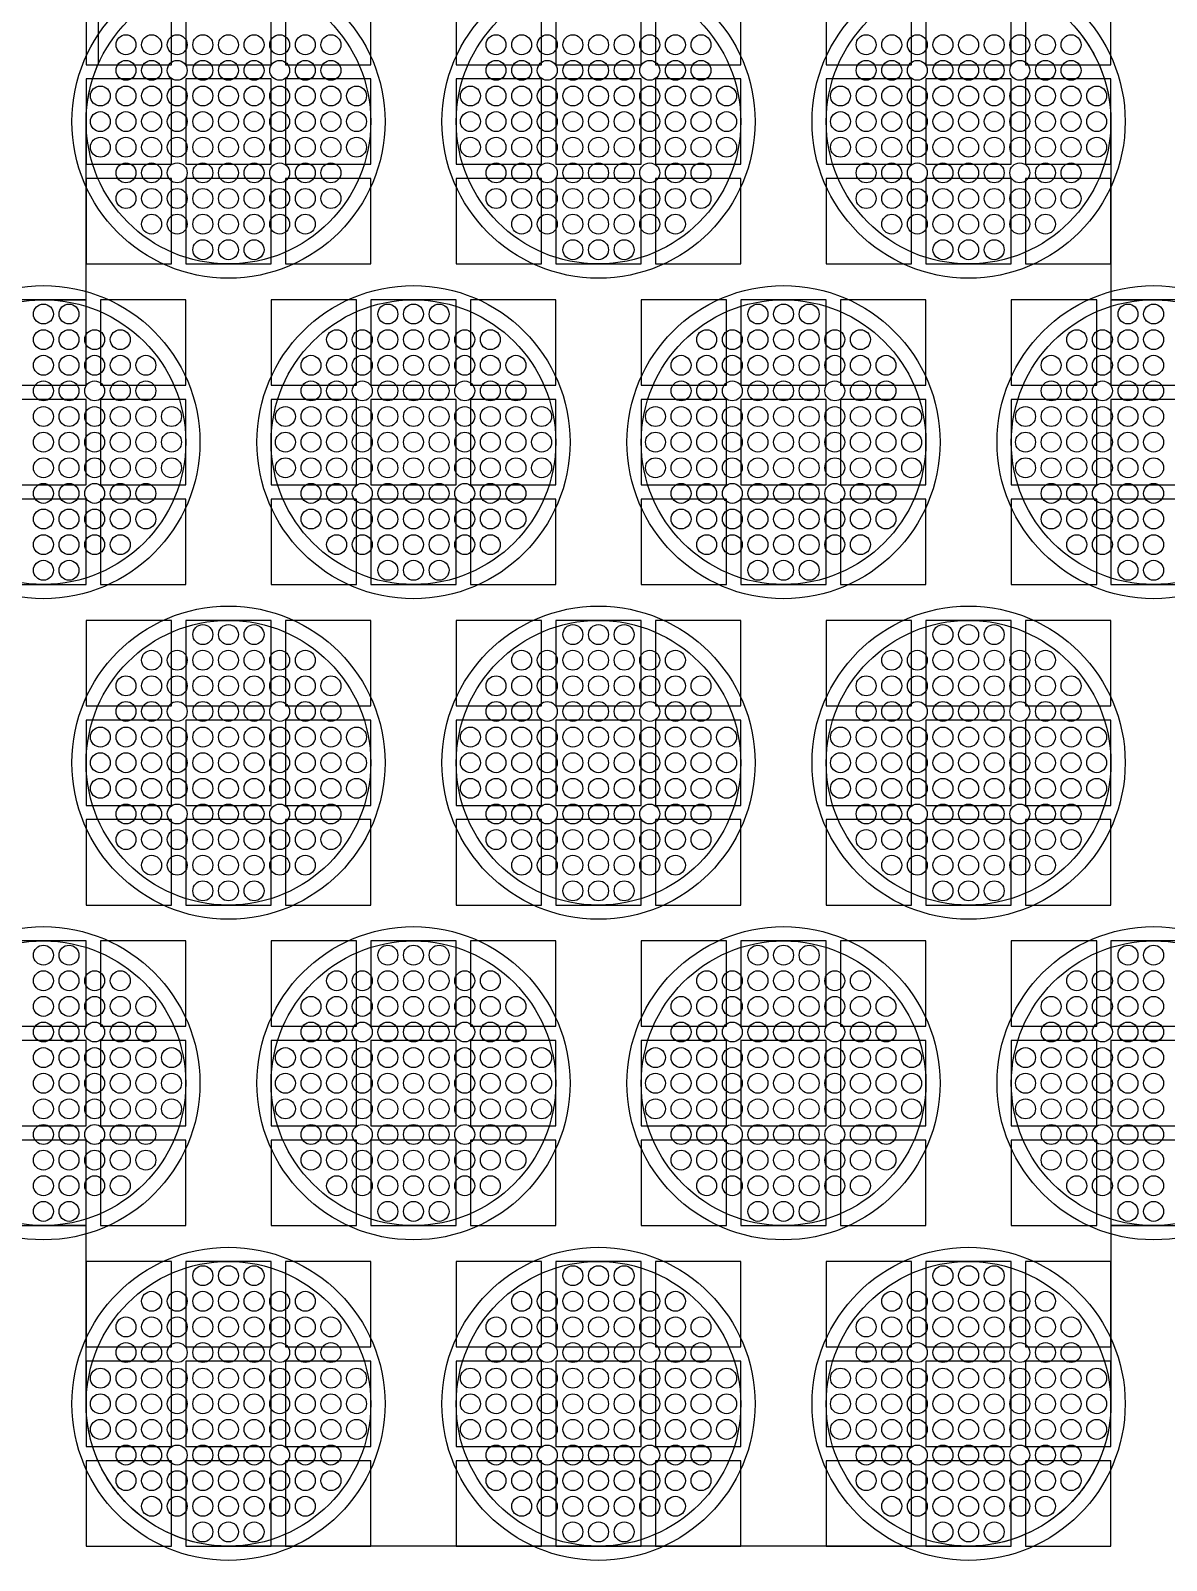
# Model space of a CAD drawing. Extents: x -49 to 54, y -38 to 38.
# Drawn here: x -15.6 to -11.61, y 14.48 to 19.85 of the extents above; entities that cross this region are included whole.
import ezdxf

# ---------------------------------------------------------------- set-up
doc = ezdxf.new("R2010")
doc.units = 0
for name, color, linetype in [('BACK_LAYER', 5, 'CONTINUOUS'), ('COND_LAYER_LOWER_ELECTRODE', 6, 'CONTINUOUS'), ('CONDUCTIVE_LAYER_BACK_LAYER', 2, 'CONTINUOUS'), ('EMITTER', 3, 'CONTINUOUS'), ('LOWER_ELECTRODE', 1, 'CONTINUOUS')]:
    doc.layers.add(name, color=color, linetype=linetype)

msp = doc.modelspace()

# ---------------------------------------------------------------- linework, layer by layer
at = {"layer": 'BACK_LAYER'}
for points in [[(-15.4046, 19.7319), (-15.1046, 19.7319), (-15.1046, 20.0319), (-15.4046, 20.0319)], [(-15.0546, 19.7319), (-14.7546, 19.7319), (-14.7546, 20.0319), (-15.0546, 20.0319)], [(-14.7046, 19.7319), (-14.4046, 19.7319), (-14.4046, 20.0319), (-14.7046, 20.0319)], [(-14.1046, 19.7319), (-13.8046, 19.7319), (-13.8046, 20.0319), (-14.1046, 20.0319)], [(-13.7546, 19.7319), (-13.4546, 19.7319), (-13.4546, 20.0319), (-13.7546, 20.0319)], [(-13.4046, 19.7319), (-13.1046, 19.7319), (-13.1046, 20.0319), (-13.4046, 20.0319)], [(-12.8046, 19.7319), (-12.5046, 19.7319), (-12.5046, 20.0319), (-12.8046, 20.0319)], [(-12.4546, 19.7319), (-12.1546, 19.7319), (-12.1546, 20.0319), (-12.4546, 20.0319)], [(-12.1046, 19.7319), (-11.8046, 19.7319), (-11.8046, 20.0319), (-12.1046, 20.0319)], [(-15.4046, 19.3819), (-15.1046, 19.3819), (-15.1046, 19.6819), (-15.4046, 19.6819)], [(-15.0546, 19.3819), (-14.7546, 19.3819), (-14.7546, 19.6819), (-15.0546, 19.6819)], [(-14.7046, 19.3819), (-14.4046, 19.3819), (-14.4046, 19.6819), (-14.7046, 19.6819)], [(-14.1046, 19.3819), (-13.8046, 19.3819), (-13.8046, 19.6819), (-14.1046, 19.6819)], [(-13.7546, 19.3819), (-13.4546, 19.3819), (-13.4546, 19.6819), (-13.7546, 19.6819)], [(-13.4046, 19.3819), (-13.1046, 19.3819), (-13.1046, 19.6819), (-13.4046, 19.6819)], [(-12.8046, 19.3819), (-12.5046, 19.3819), (-12.5046, 19.6819), (-12.8046, 19.6819)], [(-12.4546, 19.3819), (-12.1546, 19.3819), (-12.1546, 19.6819), (-12.4546, 19.6819)], [(-12.1046, 19.3819), (-11.8046, 19.3819), (-11.8046, 19.6819), (-12.1046, 19.6819)], [(-15.4046, 19.0319), (-15.1046, 19.0319), (-15.1046, 19.3319), (-15.4046, 19.3319)], [(-15.0546, 19.0319), (-14.7546, 19.0319), (-14.7546, 19.3319), (-15.0546, 19.3319)], [(-14.7046, 19.0319), (-14.4046, 19.0319), (-14.4046, 19.3319), (-14.7046, 19.3319)], [(-14.1046, 19.0319), (-13.8046, 19.0319), (-13.8046, 19.3319), (-14.1046, 19.3319)], [(-13.7546, 19.0319), (-13.4546, 19.0319), (-13.4546, 19.3319), (-13.7546, 19.3319)], [(-13.4046, 19.0319), (-13.1046, 19.0319), (-13.1046, 19.3319), (-13.4046, 19.3319)], [(-12.8046, 19.0319), (-12.5046, 19.0319), (-12.5046, 19.3319), (-12.8046, 19.3319)], [(-12.4546, 19.0319), (-12.1546, 19.0319), (-12.1546, 19.3319), (-12.4546, 19.3319)], [(-12.1046, 19.0319), (-11.8046, 19.0319), (-11.8046, 19.3319), (-12.1046, 19.3319)], [(-15.7046, 18.6061), (-15.4046, 18.6061), (-15.4046, 18.9061), (-15.7046, 18.9061)], [(-15.3546, 18.6061), (-15.0546, 18.6061), (-15.0546, 18.9061), (-15.3546, 18.9061)], [(-14.7546, 18.6061), (-14.4546, 18.6061), (-14.4546, 18.9061), (-14.7546, 18.9061)], [(-14.4046, 18.6061), (-14.1046, 18.6061), (-14.1046, 18.9061), (-14.4046, 18.9061)], [(-14.0546, 18.6061), (-13.7546, 18.6061), (-13.7546, 18.9061), (-14.0546, 18.9061)], [(-13.4546, 18.6061), (-13.1546, 18.6061), (-13.1546, 18.9061), (-13.4546, 18.9061)], [(-13.1046, 18.6061), (-12.8046, 18.6061), (-12.8046, 18.9061), (-13.1046, 18.9061)], [(-12.7546, 18.6061), (-12.4546, 18.6061), (-12.4546, 18.9061), (-12.7546, 18.9061)], [(-12.1546, 18.6061), (-11.8546, 18.6061), (-11.8546, 18.9061), (-12.1546, 18.9061)], [(-11.8046, 18.6061), (-11.5046, 18.6061), (-11.5046, 18.9061), (-11.8046, 18.9061)], [(-15.7046, 18.2561), (-15.4046, 18.2561), (-15.4046, 18.5561), (-15.7046, 18.5561)], [(-15.3546, 18.2561), (-15.0546, 18.2561), (-15.0546, 18.5561), (-15.3546, 18.5561)], [(-14.7546, 18.2561), (-14.4546, 18.2561), (-14.4546, 18.5561), (-14.7546, 18.5561)], [(-14.4046, 18.2561), (-14.1046, 18.2561), (-14.1046, 18.5561), (-14.4046, 18.5561)], [(-14.0546, 18.2561), (-13.7546, 18.2561), (-13.7546, 18.5561), (-14.0546, 18.5561)], [(-13.4546, 18.2561), (-13.1546, 18.2561), (-13.1546, 18.5561), (-13.4546, 18.5561)], [(-13.1046, 18.2561), (-12.8046, 18.2561), (-12.8046, 18.5561), (-13.1046, 18.5561)], [(-12.7546, 18.2561), (-12.4546, 18.2561), (-12.4546, 18.5561), (-12.7546, 18.5561)], [(-12.1546, 18.2561), (-11.8546, 18.2561), (-11.8546, 18.5561), (-12.1546, 18.5561)], [(-11.8046, 18.2561), (-11.5046, 18.2561), (-11.5046, 18.5561), (-11.8046, 18.5561)], [(-15.7046, 17.9061), (-15.4046, 17.9061), (-15.4046, 18.2061), (-15.7046, 18.2061)], [(-15.3546, 17.9061), (-15.0546, 17.9061), (-15.0546, 18.2061), (-15.3546, 18.2061)], [(-14.7546, 17.9061), (-14.4546, 17.9061), (-14.4546, 18.2061), (-14.7546, 18.2061)], [(-14.4046, 17.9061), (-14.1046, 17.9061), (-14.1046, 18.2061), (-14.4046, 18.2061)], [(-14.0546, 17.9061), (-13.7546, 17.9061), (-13.7546, 18.2061), (-14.0546, 18.2061)], [(-13.4546, 17.9061), (-13.1546, 17.9061), (-13.1546, 18.2061), (-13.4546, 18.2061)], [(-13.1046, 17.9061), (-12.8046, 17.9061), (-12.8046, 18.2061), (-13.1046, 18.2061)], [(-12.7546, 17.9061), (-12.4546, 17.9061), (-12.4546, 18.2061), (-12.7546, 18.2061)], [(-12.1546, 17.9061), (-11.8546, 17.9061), (-11.8546, 18.2061), (-12.1546, 18.2061)], [(-11.8046, 17.9061), (-11.5046, 17.9061), (-11.5046, 18.2061), (-11.8046, 18.2061)], [(-15.4046, 17.4802), (-15.1046, 17.4802), (-15.1046, 17.7802), (-15.4046, 17.7802)], [(-15.0546, 17.4802), (-14.7546, 17.4802), (-14.7546, 17.7802), (-15.0546, 17.7802)], [(-14.7046, 17.4802), (-14.4046, 17.4802), (-14.4046, 17.7802), (-14.7046, 17.7802)], [(-14.1046, 17.4802), (-13.8046, 17.4802), (-13.8046, 17.7802), (-14.1046, 17.7802)], [(-13.7546, 17.4802), (-13.4546, 17.4802), (-13.4546, 17.7802), (-13.7546, 17.7802)], [(-13.4046, 17.4802), (-13.1046, 17.4802), (-13.1046, 17.7802), (-13.4046, 17.7802)], [(-12.8046, 17.4802), (-12.5046, 17.4802), (-12.5046, 17.7802), (-12.8046, 17.7802)], [(-12.4546, 17.4802), (-12.1546, 17.4802), (-12.1546, 17.7802), (-12.4546, 17.7802)], [(-12.1046, 17.4802), (-11.8046, 17.4802), (-11.8046, 17.7802), (-12.1046, 17.7802)], [(-15.4046, 17.1302), (-15.1046, 17.1302), (-15.1046, 17.4302), (-15.4046, 17.4302)], [(-15.0546, 17.1302), (-14.7546, 17.1302), (-14.7546, 17.4302), (-15.0546, 17.4302)], [(-14.7046, 17.1302), (-14.4046, 17.1302), (-14.4046, 17.4302), (-14.7046, 17.4302)], [(-14.1046, 17.1302), (-13.8046, 17.1302), (-13.8046, 17.4302), (-14.1046, 17.4302)], [(-13.7546, 17.1302), (-13.4546, 17.1302), (-13.4546, 17.4302), (-13.7546, 17.4302)], [(-13.4046, 17.1302), (-13.1046, 17.1302), (-13.1046, 17.4302), (-13.4046, 17.4302)], [(-12.8046, 17.1302), (-12.5046, 17.1302), (-12.5046, 17.4302), (-12.8046, 17.4302)], [(-12.4546, 17.1302), (-12.1546, 17.1302), (-12.1546, 17.4302), (-12.4546, 17.4302)], [(-12.1046, 17.1302), (-11.8046, 17.1302), (-11.8046, 17.4302), (-12.1046, 17.4302)], [(-15.4046, 16.7802), (-15.1046, 16.7802), (-15.1046, 17.0802), (-15.4046, 17.0802)], [(-15.0546, 16.7802), (-14.7546, 16.7802), (-14.7546, 17.0802), (-15.0546, 17.0802)], [(-14.7046, 16.7802), (-14.4046, 16.7802), (-14.4046, 17.0802), (-14.7046, 17.0802)], [(-14.1046, 16.7802), (-13.8046, 16.7802), (-13.8046, 17.0802), (-14.1046, 17.0802)], [(-13.7546, 16.7802), (-13.4546, 16.7802), (-13.4546, 17.0802), (-13.7546, 17.0802)], [(-13.4046, 16.7802), (-13.1046, 16.7802), (-13.1046, 17.0802), (-13.4046, 17.0802)], [(-12.8046, 16.7802), (-12.5046, 16.7802), (-12.5046, 17.0802), (-12.8046, 17.0802)], [(-12.4546, 16.7802), (-12.1546, 16.7802), (-12.1546, 17.0802), (-12.4546, 17.0802)], [(-12.1046, 16.7802), (-11.8046, 16.7802), (-11.8046, 17.0802), (-12.1046, 17.0802)], [(-15.7046, 16.3544), (-15.4046, 16.3544), (-15.4046, 16.6544), (-15.7046, 16.6544)], [(-15.3546, 16.3544), (-15.0546, 16.3544), (-15.0546, 16.6544), (-15.3546, 16.6544)], [(-14.7546, 16.3544), (-14.4546, 16.3544), (-14.4546, 16.6544), (-14.7546, 16.6544)], [(-14.4046, 16.3544), (-14.1046, 16.3544), (-14.1046, 16.6544), (-14.4046, 16.6544)], [(-14.0546, 16.3544), (-13.7546, 16.3544), (-13.7546, 16.6544), (-14.0546, 16.6544)], [(-13.4546, 16.3544), (-13.1546, 16.3544), (-13.1546, 16.6544), (-13.4546, 16.6544)], [(-13.1046, 16.3544), (-12.8046, 16.3544), (-12.8046, 16.6544), (-13.1046, 16.6544)], [(-12.7546, 16.3544), (-12.4546, 16.3544), (-12.4546, 16.6544), (-12.7546, 16.6544)], [(-12.1546, 16.3544), (-11.8546, 16.3544), (-11.8546, 16.6544), (-12.1546, 16.6544)], [(-11.8046, 16.3544), (-11.5046, 16.3544), (-11.5046, 16.6544), (-11.8046, 16.6544)], [(-15.7046, 16.0044), (-15.4046, 16.0044), (-15.4046, 16.3044), (-15.7046, 16.3044)], [(-15.3546, 16.0044), (-15.0546, 16.0044), (-15.0546, 16.3044), (-15.3546, 16.3044)], [(-14.7546, 16.0044), (-14.4546, 16.0044), (-14.4546, 16.3044), (-14.7546, 16.3044)], [(-14.4046, 16.0044), (-14.1046, 16.0044), (-14.1046, 16.3044), (-14.4046, 16.3044)], [(-14.0546, 16.0044), (-13.7546, 16.0044), (-13.7546, 16.3044), (-14.0546, 16.3044)], [(-13.4546, 16.0044), (-13.1546, 16.0044), (-13.1546, 16.3044), (-13.4546, 16.3044)], [(-13.1046, 16.0044), (-12.8046, 16.0044), (-12.8046, 16.3044), (-13.1046, 16.3044)], [(-12.7546, 16.0044), (-12.4546, 16.0044), (-12.4546, 16.3044), (-12.7546, 16.3044)], [(-12.1546, 16.0044), (-11.8546, 16.0044), (-11.8546, 16.3044), (-12.1546, 16.3044)], [(-11.8046, 16.0044), (-11.5046, 16.0044), (-11.5046, 16.3044), (-11.8046, 16.3044)], [(-15.7046, 15.6544), (-15.4046, 15.6544), (-15.4046, 15.9544), (-15.7046, 15.9544)], [(-15.3546, 15.6544), (-15.0546, 15.6544), (-15.0546, 15.9544), (-15.3546, 15.9544)], [(-14.7546, 15.6544), (-14.4546, 15.6544), (-14.4546, 15.9544), (-14.7546, 15.9544)], [(-14.4046, 15.6544), (-14.1046, 15.6544), (-14.1046, 15.9544), (-14.4046, 15.9544)], [(-14.0546, 15.6544), (-13.7546, 15.6544), (-13.7546, 15.9544), (-14.0546, 15.9544)], [(-13.4546, 15.6544), (-13.1546, 15.6544), (-13.1546, 15.9544), (-13.4546, 15.9544)], [(-13.1046, 15.6544), (-12.8046, 15.6544), (-12.8046, 15.9544), (-13.1046, 15.9544)], [(-12.7546, 15.6544), (-12.4546, 15.6544), (-12.4546, 15.9544), (-12.7546, 15.9544)], [(-12.1546, 15.6544), (-11.8546, 15.6544), (-11.8546, 15.9544), (-12.1546, 15.9544)], [(-11.8046, 15.6544), (-11.5046, 15.6544), (-11.5046, 15.9544), (-11.8046, 15.9544)], [(-15.4046, 15.2286), (-15.1046, 15.2286), (-15.1046, 15.5286), (-15.4046, 15.5286)], [(-15.0546, 15.2286), (-14.7546, 15.2286), (-14.7546, 15.5286), (-15.0546, 15.5286)], [(-14.7046, 15.2286), (-14.4046, 15.2286), (-14.4046, 15.5286), (-14.7046, 15.5286)], [(-14.1046, 15.2286), (-13.8046, 15.2286), (-13.8046, 15.5286), (-14.1046, 15.5286)], [(-13.7546, 15.2286), (-13.4546, 15.2286), (-13.4546, 15.5286), (-13.7546, 15.5286)], [(-13.4046, 15.2286), (-13.1046, 15.2286), (-13.1046, 15.5286), (-13.4046, 15.5286)], [(-12.8046, 15.2286), (-12.5046, 15.2286), (-12.5046, 15.5286), (-12.8046, 15.5286)], [(-12.4546, 15.2286), (-12.1546, 15.2286), (-12.1546, 15.5286), (-12.4546, 15.5286)], [(-12.1046, 15.2286), (-11.8046, 15.2286), (-11.8046, 15.5286), (-12.1046, 15.5286)], [(-15.4046, 14.8786), (-15.1046, 14.8786), (-15.1046, 15.1786), (-15.4046, 15.1786)], [(-15.0546, 14.8786), (-14.7546, 14.8786), (-14.7546, 15.1786), (-15.0546, 15.1786)], [(-14.7046, 14.8786), (-14.4046, 14.8786), (-14.4046, 15.1786), (-14.7046, 15.1786)], [(-14.1046, 14.8786), (-13.8046, 14.8786), (-13.8046, 15.1786), (-14.1046, 15.1786)], [(-13.7546, 14.8786), (-13.4546, 14.8786), (-13.4546, 15.1786), (-13.7546, 15.1786)], [(-13.4046, 14.8786), (-13.1046, 14.8786), (-13.1046, 15.1786), (-13.4046, 15.1786)], [(-12.8046, 14.8786), (-12.5046, 14.8786), (-12.5046, 15.1786), (-12.8046, 15.1786)], [(-12.4546, 14.8786), (-12.1546, 14.8786), (-12.1546, 15.1786), (-12.4546, 15.1786)], [(-12.1046, 14.8786), (-11.8046, 14.8786), (-11.8046, 15.1786), (-12.1046, 15.1786)], [(-15.4046, 14.5286), (-15.1046, 14.5286), (-15.1046, 14.8286), (-15.4046, 14.8286)], [(-15.0546, 14.5286), (-14.7546, 14.5286), (-14.7546, 14.8286), (-15.0546, 14.8286)], [(-14.7046, 14.5286), (-14.4046, 14.5286), (-14.4046, 14.8286), (-14.7046, 14.8286)], [(-14.1046, 14.5286), (-13.8046, 14.5286), (-13.8046, 14.8286), (-14.1046, 14.8286)], [(-13.7546, 14.5286), (-13.4546, 14.5286), (-13.4546, 14.8286), (-13.7546, 14.8286)], [(-13.4046, 14.5286), (-13.1046, 14.5286), (-13.1046, 14.8286), (-13.4046, 14.8286)], [(-12.8046, 14.5286), (-12.5046, 14.5286), (-12.5046, 14.8286), (-12.8046, 14.8286)], [(-12.4546, 14.5286), (-12.1546, 14.5286), (-12.1546, 14.8286), (-12.4546, 14.8286)], [(-12.1046, 14.5286), (-11.8046, 14.5286), (-11.8046, 14.8286), (-12.1046, 14.8286)]]:
    msp.add_lwpolyline(points, close=True, dxfattribs=at)
at = {"layer": 'COND_LAYER_LOWER_ELECTRODE'}
for centre in [(-14.9046, 19.5319), (-13.6046, 19.5319), (-12.3046, 19.5319), (-15.5546, 18.4061), (-14.2546, 18.4061), (-12.9546, 18.4061), (-11.6546, 18.4061), (-14.9046, 17.2802), (-13.6046, 17.2802), (-12.3046, 17.2802), (-15.5546, 16.1544), (-14.2546, 16.1544), (-12.9546, 16.1544), (-11.6546, 16.1544), (-14.9046, 15.0286), (-13.6046, 15.0286), (-12.3046, 15.0286)]:
    msp.add_circle(centre, 0.55, dxfattribs=at)
at = {"layer": 'CONDUCTIVE_LAYER_BACK_LAYER'}
for points in [[(-15.6043, 18.9036), (-15.5845, 18.9052), (-15.5646, 18.906), (-15.4046, 18.906), (-15.4046, 19.5319), (-15.4043, 19.5518), (-15.4031, 19.5716), (-15.4011, 19.5914), (-15.3983, 19.6111), (-15.3948, 19.6307), (-15.3905, 19.6501), (-15.3854, 19.6693), (-15.3796, 19.6883), (-15.373, 19.707), (-15.3656, 19.7255), (-15.3616, 19.7347), (-15.3616, 20.5122)], [(-11.9274, 19.86), (-11.9146, 19.8447), (-11.9025, 19.829), (-11.891, 19.8128), (-11.8802, 19.7961), (-11.87, 19.779), (-11.8605, 19.7615), (-11.8517, 19.7437), (-11.8437, 19.7255), (-11.8363, 19.707), (-11.8297, 19.6883), (-11.8239, 19.6693), (-11.8188, 19.6501), (-11.8145, 19.6307), (-11.811, 19.6111), (-11.8082, 19.5914), (-11.8062, 19.5716), (-11.805, 19.5518), (-11.8046, 19.5319), (-11.8046, 18.906), (-11.6447, 18.906), (-11.6248, 18.9052), (-11.605, 18.9036)], [(-11.605, 15.6569), (-11.6248, 15.6553), (-11.6447, 15.6545), (-11.8046, 15.6545), (-11.8046, 15.0286), (-11.805, 15.0087), (-11.8062, 14.9888), (-11.8082, 14.969), (-11.811, 14.9494), (-11.8145, 14.9298), (-11.8188, 14.9104), (-11.8239, 14.8912), (-11.8297, 14.8722), (-11.8363, 14.8534), (-11.8437, 14.8349), (-11.8517, 14.8167), (-11.8605, 14.7989), (-11.87, 14.7814), (-11.8802, 14.7643), (-11.891, 14.7477), (-11.9025, 14.7315), (-11.9146, 14.7157), (-11.9274, 14.7004), (-11.9407, 14.6857), (-11.9546, 14.6715), (-11.9691, 14.6579), (-11.9841, 14.6448), (-11.9996, 14.6324), (-12.0156, 14.6206), (-12.032, 14.6094), (-12.0489, 14.5989), (-12.0662, 14.5891), (-12.0839, 14.5799), (-12.1019, 14.5715), (-12.1202, 14.5638), (-12.1388, 14.5568), (-12.1577, 14.5506), (-12.1768, 14.5452), (-12.1962, 14.5405), (-12.2156, 14.5365), (-12.2353, 14.5334), (-12.255, 14.531), (-12.2748, 14.5294), (-12.2947, 14.5287), (-14.9146, 14.5287), (-14.9345, 14.5294), (-14.9543, 14.531), (-14.974, 14.5334), (-14.9936, 14.5365), (-15.0131, 14.5405), (-15.0325, 14.5452), (-15.0516, 14.5506), (-15.0705, 14.5568), (-15.0891, 14.5638), (-15.1074, 14.5715), (-15.1254, 14.5799), (-15.1431, 14.5891), (-15.1604, 14.5989), (-15.1772, 14.6094), (-15.1937, 14.6206), (-15.2097, 14.6324), (-15.2252, 14.6448), (-15.2402, 14.6579), (-15.2547, 14.6715), (-15.2686, 14.6857), (-15.2819, 14.7004), (-15.2947, 14.7157), (-15.3068, 14.7315), (-15.3183, 14.7477), (-15.3291, 14.7643), (-15.3393, 14.7814), (-15.3488, 14.7989), (-15.3576, 14.8167), (-15.3656, 14.8349), (-15.373, 14.8534), (-15.3796, 14.8722), (-15.3854, 14.8912), (-15.3905, 14.9104), (-15.3948, 14.9298), (-15.3983, 14.9494), (-15.4011, 14.969), (-15.4031, 14.9888), (-15.4043, 15.0087), (-15.4046, 15.0286), (-15.4046, 15.6545), (-15.5646, 15.6545), (-15.5845, 15.6553), (-15.6043, 15.6569)]]:
    msp.add_lwpolyline(points, dxfattribs=at)
at = {"layer": 'EMITTER'}
for centre in [(-14.9046, 19.5319), (-13.6046, 19.5319), (-12.3046, 19.5319), (-15.5546, 18.4061), (-14.2546, 18.4061), (-12.9546, 18.4061), (-11.6546, 18.4061), (-14.9046, 17.2802), (-13.6046, 17.2802), (-12.3046, 17.2802), (-15.5546, 16.1544), (-14.2546, 16.1544), (-12.9546, 16.1544), (-11.6546, 16.1544), (-14.9046, 15.0286), (-13.6046, 15.0286), (-12.3046, 15.0286)]:
    msp.add_circle(centre, 0.5, dxfattribs=at)
at = {"layer": 'LOWER_ELECTRODE'}
for centre in [(-15.2646, 19.8019), (-15.1746, 19.8019), (-15.0846, 19.8019), (-14.9946, 19.8019), (-14.9046, 19.8019), (-14.8146, 19.8019), (-14.7246, 19.8019), (-14.6346, 19.8019), (-14.5446, 19.8019), (-13.9646, 19.8019), (-13.8746, 19.8019), (-13.7846, 19.8019), (-13.6946, 19.8019), (-13.6046, 19.8019), (-13.5146, 19.8019), (-13.4246, 19.8019), (-13.3346, 19.8019), (-13.2446, 19.8019), (-12.6646, 19.8019), (-12.5746, 19.8019), (-12.4846, 19.8019), (-12.3946, 19.8019), (-12.3046, 19.8019), (-12.2146, 19.8019), (-12.1246, 19.8019), (-12.0346, 19.8019), (-11.9446, 19.8019), (-15.2646, 19.7119), (-15.1746, 19.7119), (-15.0846, 19.7119), (-14.9946, 19.7119), (-14.9046, 19.7119), (-14.8146, 19.7119), (-14.7246, 19.7119), (-14.6346, 19.7119), (-14.5446, 19.7119), (-13.9646, 19.7119), (-13.8746, 19.7119), (-13.7846, 19.7119), (-13.6946, 19.7119), (-13.6046, 19.7119), (-13.5146, 19.7119), (-13.4246, 19.7119), (-13.3346, 19.7119), (-13.2446, 19.7119), (-12.6646, 19.7119), (-12.5746, 19.7119), (-12.4846, 19.7119), (-12.3946, 19.7119), (-12.3046, 19.7119), (-12.2146, 19.7119), (-12.1246, 19.7119), (-12.0346, 19.7119), (-11.9446, 19.7119), (-15.3546, 19.6219), (-15.2646, 19.6219), (-15.1746, 19.6219), (-15.0846, 19.6219), (-14.9946, 19.6219), (-14.9046, 19.6219), (-14.8146, 19.6219), (-14.7246, 19.6219), (-14.6346, 19.6219), (-14.5446, 19.6219), (-14.4546, 19.6219), (-14.0546, 19.6219), (-13.9646, 19.6219), (-13.8746, 19.6219), (-13.7846, 19.6219), (-13.6946, 19.6219), (-13.6046, 19.6219), (-13.5146, 19.6219), (-13.4246, 19.6219), (-13.3346, 19.6219), (-13.2446, 19.6219), (-13.1546, 19.6219), (-12.7546, 19.6219), (-12.6646, 19.6219), (-12.5746, 19.6219), (-12.4846, 19.6219), (-12.3946, 19.6219), (-12.3046, 19.6219), (-12.2146, 19.6219), (-12.1246, 19.6219), (-12.0346, 19.6219), (-11.9446, 19.6219), (-11.8546, 19.6219), (-15.3546, 19.5319), (-15.2646, 19.5319), (-15.1746, 19.5319), (-15.0846, 19.5319), (-14.9946, 19.5319), (-14.9046, 19.5319), (-14.8146, 19.5319), (-14.7246, 19.5319), (-14.6346, 19.5319), (-14.5446, 19.5319), (-14.4546, 19.5319), (-14.0546, 19.5319), (-13.9646, 19.5319), (-13.8746, 19.5319), (-13.7846, 19.5319), (-13.6946, 19.5319), (-13.6046, 19.5319), (-13.5146, 19.5319), (-13.4246, 19.5319), (-13.3346, 19.5319), (-13.2446, 19.5319), (-13.1546, 19.5319), (-12.7546, 19.5319), (-12.6646, 19.5319), (-12.5746, 19.5319), (-12.4846, 19.5319), (-12.3946, 19.5319), (-12.3046, 19.5319), (-12.2146, 19.5319), (-12.1246, 19.5319), (-12.0346, 19.5319), (-11.9446, 19.5319), (-11.8546, 19.5319), (-15.3546, 19.4419), (-15.2646, 19.4419), (-15.1746, 19.4419), (-15.0846, 19.4419), (-14.9946, 19.4419), (-14.9046, 19.4419), (-14.8146, 19.4419), (-14.7246, 19.4419), (-14.6346, 19.4419), (-14.5446, 19.4419), (-14.4546, 19.4419), (-14.0546, 19.4419), (-13.9646, 19.4419), (-13.8746, 19.4419), (-13.7846, 19.4419), (-13.6946, 19.4419), (-13.6046, 19.4419), (-13.5146, 19.4419), (-13.4246, 19.4419), (-13.3346, 19.4419), (-13.2446, 19.4419), (-13.1546, 19.4419), (-12.7546, 19.4419), (-12.6646, 19.4419), (-12.5746, 19.4419), (-12.4846, 19.4419), (-12.3946, 19.4419), (-12.3046, 19.4419), (-12.2146, 19.4419), (-12.1246, 19.4419), (-12.0346, 19.4419), (-11.9446, 19.4419), (-11.8546, 19.4419), (-15.2646, 19.3519), (-15.1746, 19.3519), (-15.0846, 19.3519), (-14.9946, 19.3519), (-14.9046, 19.3519), (-14.8146, 19.3519), (-14.7246, 19.3519), (-14.6346, 19.3519), (-14.5446, 19.3519), (-13.9646, 19.3519), (-13.8746, 19.3519), (-13.7846, 19.3519), (-13.6946, 19.3519), (-13.6046, 19.3519), (-13.5146, 19.3519), (-13.4246, 19.3519), (-13.3346, 19.3519), (-13.2446, 19.3519), (-12.6646, 19.3519), (-12.5746, 19.3519), (-12.4846, 19.3519), (-12.3946, 19.3519), (-12.3046, 19.3519), (-12.2146, 19.3519), (-12.1246, 19.3519), (-12.0346, 19.3519), (-11.9446, 19.3519), (-15.2646, 19.2619), (-15.1746, 19.2619), (-15.0846, 19.2619), (-14.9946, 19.2619), (-14.9046, 19.2619), (-14.8146, 19.2619), (-14.7246, 19.2619), (-14.6346, 19.2619), (-14.5446, 19.2619), (-13.9646, 19.2619), (-13.8746, 19.2619), (-13.7846, 19.2619), (-13.6946, 19.2619), (-13.6046, 19.2619), (-13.5146, 19.2619), (-13.4246, 19.2619), (-13.3346, 19.2619), (-13.2446, 19.2619), (-12.6646, 19.2619), (-12.5746, 19.2619), (-12.4846, 19.2619), (-12.3946, 19.2619), (-12.3046, 19.2619), (-12.2146, 19.2619), (-12.1246, 19.2619), (-12.0346, 19.2619), (-11.9446, 19.2619), (-15.1746, 19.1719), (-15.0846, 19.1719), (-14.9946, 19.1719), (-14.9046, 19.1719), (-14.8146, 19.1719), (-14.7246, 19.1719), (-14.6346, 19.1719), (-13.8746, 19.1719), (-13.7846, 19.1719), (-13.6946, 19.1719), (-13.6046, 19.1719), (-13.5146, 19.1719), (-13.4246, 19.1719), (-13.3346, 19.1719), (-12.5746, 19.1719), (-12.4846, 19.1719), (-12.3946, 19.1719), (-12.3046, 19.1719), (-12.2146, 19.1719), (-12.1246, 19.1719), (-12.0346, 19.1719), (-14.9946, 19.0819), (-14.9046, 19.0819), (-14.8146, 19.0819), (-13.6946, 19.0819), (-13.6046, 19.0819), (-13.5146, 19.0819), (-12.3946, 19.0819), (-12.3046, 19.0819), (-12.2146, 19.0819), (-15.5546, 18.8561), (-15.4646, 18.8561), (-14.3446, 18.8561), (-14.2546, 18.8561), (-14.1646, 18.8561), (-13.0446, 18.8561), (-12.9546, 18.8561), (-12.8646, 18.8561), (-11.7446, 18.8561), (-11.6546, 18.8561), (-15.5546, 18.7661), (-15.4646, 18.7661), (-15.3746, 18.7661), (-15.2846, 18.7661), (-14.5246, 18.7661), (-14.4346, 18.7661), (-14.3446, 18.7661), (-14.2546, 18.7661), (-14.1646, 18.7661), (-14.0746, 18.7661), (-13.9846, 18.7661), (-13.2246, 18.7661), (-13.1346, 18.7661), (-13.0446, 18.7661), (-12.9546, 18.7661), (-12.8646, 18.7661), (-12.7746, 18.7661), (-12.6846, 18.7661), (-11.9246, 18.7661), (-11.8346, 18.7661), (-11.7446, 18.7661), (-11.6546, 18.7661), (-15.5546, 18.6761), (-15.4646, 18.6761), (-15.3746, 18.6761), (-15.2846, 18.6761), (-15.1946, 18.6761), (-14.6146, 18.6761), (-14.5246, 18.6761), (-14.4346, 18.6761), (-14.3446, 18.6761), (-14.2546, 18.6761), (-14.1646, 18.6761), (-14.0746, 18.6761), (-13.9846, 18.6761), (-13.8946, 18.6761), (-13.3146, 18.6761), (-13.2246, 18.6761), (-13.1346, 18.6761), (-13.0446, 18.6761), (-12.9546, 18.6761), (-12.8646, 18.6761), (-12.7746, 18.6761), (-12.6846, 18.6761), (-12.5946, 18.6761), (-12.0146, 18.6761), (-11.9246, 18.6761), (-11.8346, 18.6761), (-11.7446, 18.6761), (-11.6546, 18.6761), (-15.5546, 18.5861), (-15.4646, 18.5861), (-15.3746, 18.5861), (-15.2846, 18.5861), (-15.1946, 18.5861), (-14.6146, 18.5861), (-14.5246, 18.5861), (-14.4346, 18.5861), (-14.3446, 18.5861), (-14.2546, 18.5861), (-14.1646, 18.5861), (-14.0746, 18.5861), (-13.9846, 18.5861), (-13.8946, 18.5861), (-13.3146, 18.5861), (-13.2246, 18.5861), (-13.1346, 18.5861), (-13.0446, 18.5861), (-12.9546, 18.5861), (-12.8646, 18.5861), (-12.7746, 18.5861), (-12.6846, 18.5861), (-12.5946, 18.5861), (-12.0146, 18.5861), (-11.9246, 18.5861), (-11.8346, 18.5861), (-11.7446, 18.5861), (-11.6546, 18.5861), (-15.5546, 18.4961), (-15.4646, 18.4961), (-15.3746, 18.4961), (-15.2846, 18.4961), (-15.1946, 18.4961), (-15.1046, 18.4961), (-14.7046, 18.4961), (-14.6146, 18.4961), (-14.5246, 18.4961), (-14.4346, 18.4961), (-14.3446, 18.4961), (-14.2546, 18.4961), (-14.1646, 18.4961), (-14.0746, 18.4961), (-13.9846, 18.4961), (-13.8946, 18.4961), (-13.8046, 18.4961), (-13.4046, 18.4961), (-13.3146, 18.4961), (-13.2246, 18.4961), (-13.1346, 18.4961), (-13.0446, 18.4961), (-12.9546, 18.4961), (-12.8646, 18.4961), (-12.7746, 18.4961), (-12.6846, 18.4961), (-12.5946, 18.4961), (-12.5046, 18.4961), (-12.1046, 18.4961), (-12.0146, 18.4961), (-11.9246, 18.4961), (-11.8346, 18.4961), (-11.7446, 18.4961), (-11.6546, 18.4961), (-15.5546, 18.4061), (-15.4646, 18.4061), (-15.3746, 18.4061), (-15.2846, 18.4061), (-15.1946, 18.4061), (-15.1046, 18.4061), (-14.7046, 18.4061), (-14.6146, 18.4061), (-14.5246, 18.4061), (-14.4346, 18.4061), (-14.3446, 18.4061), (-14.2546, 18.4061), (-14.1646, 18.4061), (-14.0746, 18.4061), (-13.9846, 18.4061), (-13.8946, 18.4061), (-13.8046, 18.4061), (-13.4046, 18.4061), (-13.3146, 18.4061), (-13.2246, 18.4061), (-13.1346, 18.4061), (-13.0446, 18.4061), (-12.9546, 18.4061), (-12.8646, 18.4061), (-12.7746, 18.4061), (-12.6846, 18.4061), (-12.5946, 18.4061), (-12.5046, 18.4061), (-12.1046, 18.4061), (-12.0146, 18.4061), (-11.9246, 18.4061), (-11.8346, 18.4061), (-11.7446, 18.4061), (-11.6546, 18.4061), (-15.5546, 18.3161), (-15.4646, 18.3161), (-15.3746, 18.3161), (-15.2846, 18.3161), (-15.1946, 18.3161), (-15.1046, 18.3161), (-14.7046, 18.3161), (-14.6146, 18.3161), (-14.5246, 18.3161), (-14.4346, 18.3161), (-14.3446, 18.3161), (-14.2546, 18.3161), (-14.1646, 18.3161), (-14.0746, 18.3161), (-13.9846, 18.3161), (-13.8946, 18.3161), (-13.8046, 18.3161), (-13.4046, 18.3161), (-13.3146, 18.3161), (-13.2246, 18.3161), (-13.1346, 18.3161), (-13.0446, 18.3161), (-12.9546, 18.3161), (-12.8646, 18.3161), (-12.7746, 18.3161), (-12.6846, 18.3161), (-12.5946, 18.3161), (-12.5046, 18.3161), (-12.1046, 18.3161), (-12.0146, 18.3161), (-11.9246, 18.3161), (-11.8346, 18.3161), (-11.7446, 18.3161), (-11.6546, 18.3161), (-15.5546, 18.2261), (-15.4646, 18.2261), (-15.3746, 18.2261), (-15.2846, 18.2261), (-15.1946, 18.2261), (-14.6146, 18.2261), (-14.5246, 18.2261), (-14.4346, 18.2261), (-14.3446, 18.2261), (-14.2546, 18.2261), (-14.1646, 18.2261), (-14.0746, 18.2261), (-13.9846, 18.2261), (-13.8946, 18.2261), (-13.3146, 18.2261), (-13.2246, 18.2261), (-13.1346, 18.2261), (-13.0446, 18.2261), (-12.9546, 18.2261), (-12.8646, 18.2261), (-12.7746, 18.2261), (-12.6846, 18.2261), (-12.5946, 18.2261), (-12.0146, 18.2261), (-11.9246, 18.2261), (-11.8346, 18.2261), (-11.7446, 18.2261), (-11.6546, 18.2261), (-15.5546, 18.1361), (-15.4646, 18.1361), (-15.3746, 18.1361), (-15.2846, 18.1361), (-15.1946, 18.1361), (-14.6146, 18.1361), (-14.5246, 18.1361), (-14.4346, 18.1361), (-14.3446, 18.1361), (-14.2546, 18.1361), (-14.1646, 18.1361), (-14.0746, 18.1361), (-13.9846, 18.1361), (-13.8946, 18.1361), (-13.3146, 18.1361), (-13.2246, 18.1361), (-13.1346, 18.1361), (-13.0446, 18.1361), (-12.9546, 18.1361), (-12.8646, 18.1361), (-12.7746, 18.1361), (-12.6846, 18.1361), (-12.5946, 18.1361), (-12.0146, 18.1361), (-11.9246, 18.1361), (-11.8346, 18.1361), (-11.7446, 18.1361), (-11.6546, 18.1361), (-15.5546, 18.0461), (-15.4646, 18.0461), (-15.3746, 18.0461), (-15.2846, 18.0461), (-14.5246, 18.0461), (-14.4346, 18.0461), (-14.3446, 18.0461), (-14.2546, 18.0461), (-14.1646, 18.0461), (-14.0746, 18.0461), (-13.9846, 18.0461), (-13.2246, 18.0461), (-13.1346, 18.0461), (-13.0446, 18.0461), (-12.9546, 18.0461), (-12.8646, 18.0461), (-12.7746, 18.0461), (-12.6846, 18.0461), (-11.9246, 18.0461), (-11.8346, 18.0461), (-11.7446, 18.0461), (-11.6546, 18.0461), (-15.5546, 17.9561), (-15.4646, 17.9561), (-14.3446, 17.9561), (-14.2546, 17.9561), (-14.1646, 17.9561), (-13.0446, 17.9561), (-12.9546, 17.9561), (-12.8646, 17.9561), (-11.7446, 17.9561), (-11.6546, 17.9561), (-14.9946, 17.7302), (-14.9046, 17.7302), (-14.8146, 17.7302), (-13.6946, 17.7302), (-13.6046, 17.7302), (-13.5146, 17.7302), (-12.3946, 17.7302), (-12.3046, 17.7302), (-12.2146, 17.7302), (-15.1746, 17.6402), (-15.0846, 17.6402), (-14.9946, 17.6402), (-14.9046, 17.6402), (-14.8146, 17.6402), (-14.7246, 17.6402), (-14.6346, 17.6402), (-13.8746, 17.6402), (-13.7846, 17.6402), (-13.6946, 17.6402), (-13.6046, 17.6402), (-13.5146, 17.6402), (-13.4246, 17.6402), (-13.3346, 17.6402), (-12.5746, 17.6402), (-12.4846, 17.6402), (-12.3946, 17.6402), (-12.3046, 17.6402), (-12.2146, 17.6402), (-12.1246, 17.6402), (-12.0346, 17.6402), (-15.2646, 17.5502), (-15.1746, 17.5502), (-15.0846, 17.5502), (-14.9946, 17.5502), (-14.9046, 17.5502), (-14.8146, 17.5502), (-14.7246, 17.5502), (-14.6346, 17.5502), (-14.5446, 17.5502), (-13.9646, 17.5502), (-13.8746, 17.5502), (-13.7846, 17.5502), (-13.6946, 17.5502), (-13.6046, 17.5502), (-13.5146, 17.5502), (-13.4246, 17.5502), (-13.3346, 17.5502), (-13.2446, 17.5502), (-12.6646, 17.5502), (-12.5746, 17.5502), (-12.4846, 17.5502), (-12.3946, 17.5502), (-12.3046, 17.5502), (-12.2146, 17.5502), (-12.1246, 17.5502), (-12.0346, 17.5502), (-11.9446, 17.5502), (-15.2646, 17.4602), (-15.1746, 17.4602), (-15.0846, 17.4602), (-14.9946, 17.4602), (-14.9046, 17.4602), (-14.8146, 17.4602), (-14.7246, 17.4602), (-14.6346, 17.4602), (-14.5446, 17.4602), (-13.9646, 17.4602), (-13.8746, 17.4602), (-13.7846, 17.4602), (-13.6946, 17.4602), (-13.6046, 17.4602), (-13.5146, 17.4602), (-13.4246, 17.4602), (-13.3346, 17.4602), (-13.2446, 17.4602), (-12.6646, 17.4602), (-12.5746, 17.4602), (-12.4846, 17.4602), (-12.3946, 17.4602), (-12.3046, 17.4602), (-12.2146, 17.4602), (-12.1246, 17.4602), (-12.0346, 17.4602), (-11.9446, 17.4602), (-15.3546, 17.3702), (-15.2646, 17.3702), (-15.1746, 17.3702), (-15.0846, 17.3702), (-14.9946, 17.3702), (-14.9046, 17.3702), (-14.8146, 17.3702), (-14.7246, 17.3702), (-14.6346, 17.3702), (-14.5446, 17.3702), (-14.4546, 17.3702), (-14.0546, 17.3702), (-13.9646, 17.3702), (-13.8746, 17.3702), (-13.7846, 17.3702), (-13.6946, 17.3702), (-13.6046, 17.3702), (-13.5146, 17.3702), (-13.4246, 17.3702), (-13.3346, 17.3702), (-13.2446, 17.3702), (-13.1546, 17.3702), (-12.7546, 17.3702), (-12.6646, 17.3702), (-12.5746, 17.3702), (-12.4846, 17.3702), (-12.3946, 17.3702), (-12.3046, 17.3702), (-12.2146, 17.3702), (-12.1246, 17.3702), (-12.0346, 17.3702), (-11.9446, 17.3702), (-11.8546, 17.3702), (-15.3546, 17.2802), (-15.2646, 17.2802), (-15.1746, 17.2802), (-15.0846, 17.2802), (-14.9946, 17.2802), (-14.9046, 17.2802), (-14.8146, 17.2802), (-14.7246, 17.2802), (-14.6346, 17.2802), (-14.5446, 17.2802), (-14.4546, 17.2802), (-14.0546, 17.2802), (-13.9646, 17.2802), (-13.8746, 17.2802), (-13.7846, 17.2802), (-13.6946, 17.2802), (-13.6046, 17.2802), (-13.5146, 17.2802), (-13.4246, 17.2802), (-13.3346, 17.2802), (-13.2446, 17.2802), (-13.1546, 17.2802), (-12.7546, 17.2802), (-12.6646, 17.2802), (-12.5746, 17.2802), (-12.4846, 17.2802), (-12.3946, 17.2802), (-12.3046, 17.2802), (-12.2146, 17.2802), (-12.1246, 17.2802), (-12.0346, 17.2802), (-11.9446, 17.2802), (-11.8546, 17.2802), (-15.3546, 17.1902), (-15.2646, 17.1902), (-15.1746, 17.1902), (-15.0846, 17.1902), (-14.9946, 17.1902), (-14.9046, 17.1902), (-14.8146, 17.1902), (-14.7246, 17.1902), (-14.6346, 17.1902), (-14.5446, 17.1902), (-14.4546, 17.1902), (-14.0546, 17.1902), (-13.9646, 17.1902), (-13.8746, 17.1902), (-13.7846, 17.1902), (-13.6946, 17.1902), (-13.6046, 17.1902), (-13.5146, 17.1902), (-13.4246, 17.1902), (-13.3346, 17.1902), (-13.2446, 17.1902), (-13.1546, 17.1902), (-12.7546, 17.1902), (-12.6646, 17.1902), (-12.5746, 17.1902), (-12.4846, 17.1902), (-12.3946, 17.1902), (-12.3046, 17.1902), (-12.2146, 17.1902), (-12.1246, 17.1902), (-12.0346, 17.1902), (-11.9446, 17.1902), (-11.8546, 17.1902), (-15.2646, 17.1002), (-15.1746, 17.1002), (-15.0846, 17.1002), (-14.9946, 17.1002), (-14.9046, 17.1002), (-14.8146, 17.1002), (-14.7246, 17.1002), (-14.6346, 17.1002), (-14.5446, 17.1002), (-13.9646, 17.1002), (-13.8746, 17.1002), (-13.7846, 17.1002), (-13.6946, 17.1002), (-13.6046, 17.1002), (-13.5146, 17.1002), (-13.4246, 17.1002), (-13.3346, 17.1002), (-13.2446, 17.1002), (-12.6646, 17.1002), (-12.5746, 17.1002), (-12.4846, 17.1002), (-12.3946, 17.1002), (-12.3046, 17.1002), (-12.2146, 17.1002), (-12.1246, 17.1002), (-12.0346, 17.1002), (-11.9446, 17.1002), (-15.2646, 17.0102), (-15.1746, 17.0102), (-15.0846, 17.0102), (-14.9946, 17.0102), (-14.9046, 17.0102), (-14.8146, 17.0102), (-14.7246, 17.0102), (-14.6346, 17.0102), (-14.5446, 17.0102), (-13.9646, 17.0102), (-13.8746, 17.0102), (-13.7846, 17.0102), (-13.6946, 17.0102), (-13.6046, 17.0102), (-13.5146, 17.0102), (-13.4246, 17.0102), (-13.3346, 17.0102), (-13.2446, 17.0102), (-12.6646, 17.0102), (-12.5746, 17.0102), (-12.4846, 17.0102), (-12.3946, 17.0102), (-12.3046, 17.0102), (-12.2146, 17.0102), (-12.1246, 17.0102), (-12.0346, 17.0102), (-11.9446, 17.0102), (-15.1746, 16.9202), (-15.0846, 16.9202), (-14.9946, 16.9202), (-14.9046, 16.9202), (-14.8146, 16.9202), (-14.7246, 16.9202), (-14.6346, 16.9202), (-13.8746, 16.9202), (-13.7846, 16.9202), (-13.6946, 16.9202), (-13.6046, 16.9202), (-13.5146, 16.9202), (-13.4246, 16.9202), (-13.3346, 16.9202), (-12.5746, 16.9202), (-12.4846, 16.9202), (-12.3946, 16.9202), (-12.3046, 16.9202), (-12.2146, 16.9202), (-12.1246, 16.9202), (-12.0346, 16.9202), (-14.9946, 16.8302), (-14.9046, 16.8302), (-14.8146, 16.8302), (-13.6946, 16.8302), (-13.6046, 16.8302), (-13.5146, 16.8302), (-12.3946, 16.8302), (-12.3046, 16.8302), (-12.2146, 16.8302), (-15.5546, 16.6044), (-15.4646, 16.6044), (-14.3446, 16.6044), (-14.2546, 16.6044), (-14.1646, 16.6044), (-13.0446, 16.6044), (-12.9546, 16.6044), (-12.8646, 16.6044), (-11.7446, 16.6044), (-11.6546, 16.6044), (-15.5546, 16.5144), (-15.4646, 16.5144), (-15.3746, 16.5144), (-15.2846, 16.5144), (-14.5246, 16.5144), (-14.4346, 16.5144), (-14.3446, 16.5144), (-14.2546, 16.5144), (-14.1646, 16.5144), (-14.0746, 16.5144), (-13.9846, 16.5144), (-13.2246, 16.5144), (-13.1346, 16.5144), (-13.0446, 16.5144), (-12.9546, 16.5144), (-12.8646, 16.5144), (-12.7746, 16.5144), (-12.6846, 16.5144), (-11.9246, 16.5144), (-11.8346, 16.5144), (-11.7446, 16.5144), (-11.6546, 16.5144), (-15.5546, 16.4244), (-15.4646, 16.4244), (-15.3746, 16.4244), (-15.2846, 16.4244), (-15.1946, 16.4244), (-14.6146, 16.4244), (-14.5246, 16.4244), (-14.4346, 16.4244), (-14.3446, 16.4244), (-14.2546, 16.4244), (-14.1646, 16.4244), (-14.0746, 16.4244), (-13.9846, 16.4244), (-13.8946, 16.4244), (-13.3146, 16.4244), (-13.2246, 16.4244), (-13.1346, 16.4244), (-13.0446, 16.4244), (-12.9546, 16.4244), (-12.8646, 16.4244), (-12.7746, 16.4244), (-12.6846, 16.4244), (-12.5946, 16.4244), (-12.0146, 16.4244), (-11.9246, 16.4244), (-11.8346, 16.4244), (-11.7446, 16.4244), (-11.6546, 16.4244), (-15.5546, 16.3344), (-15.4646, 16.3344), (-15.3746, 16.3344), (-15.2846, 16.3344), (-15.1946, 16.3344), (-14.6146, 16.3344), (-14.5246, 16.3344), (-14.4346, 16.3344), (-14.3446, 16.3344), (-14.2546, 16.3344), (-14.1646, 16.3344), (-14.0746, 16.3344), (-13.9846, 16.3344), (-13.8946, 16.3344), (-13.3146, 16.3344), (-13.2246, 16.3344), (-13.1346, 16.3344), (-13.0446, 16.3344), (-12.9546, 16.3344), (-12.8646, 16.3344), (-12.7746, 16.3344), (-12.6846, 16.3344), (-12.5946, 16.3344), (-12.0146, 16.3344), (-11.9246, 16.3344), (-11.8346, 16.3344), (-11.7446, 16.3344), (-11.6546, 16.3344), (-15.5546, 16.2444), (-15.4646, 16.2444), (-15.3746, 16.2444), (-15.2846, 16.2444), (-15.1946, 16.2444), (-15.1046, 16.2444), (-14.7046, 16.2444), (-14.6146, 16.2444), (-14.5246, 16.2444), (-14.4346, 16.2444), (-14.3446, 16.2444), (-14.2546, 16.2444), (-14.1646, 16.2444), (-14.0746, 16.2444), (-13.9846, 16.2444), (-13.8946, 16.2444), (-13.8046, 16.2444), (-13.4046, 16.2444), (-13.3146, 16.2444), (-13.2246, 16.2444), (-13.1346, 16.2444), (-13.0446, 16.2444), (-12.9546, 16.2444), (-12.8646, 16.2444), (-12.7746, 16.2444), (-12.6846, 16.2444), (-12.5946, 16.2444), (-12.5046, 16.2444), (-12.1046, 16.2444), (-12.0146, 16.2444), (-11.9246, 16.2444), (-11.8346, 16.2444), (-11.7446, 16.2444), (-11.6546, 16.2444), (-15.5546, 16.1544), (-15.4646, 16.1544), (-15.3746, 16.1544), (-15.2846, 16.1544), (-15.1946, 16.1544), (-15.1046, 16.1544), (-14.7046, 16.1544), (-14.6146, 16.1544), (-14.5246, 16.1544), (-14.4346, 16.1544), (-14.3446, 16.1544), (-14.2546, 16.1544), (-14.1646, 16.1544), (-14.0746, 16.1544), (-13.9846, 16.1544), (-13.8946, 16.1544), (-13.8046, 16.1544), (-13.4046, 16.1544), (-13.3146, 16.1544), (-13.2246, 16.1544), (-13.1346, 16.1544), (-13.0446, 16.1544), (-12.9546, 16.1544), (-12.8646, 16.1544), (-12.7746, 16.1544), (-12.6846, 16.1544), (-12.5946, 16.1544), (-12.5046, 16.1544), (-12.1046, 16.1544), (-12.0146, 16.1544), (-11.9246, 16.1544), (-11.8346, 16.1544), (-11.7446, 16.1544), (-11.6546, 16.1544), (-15.5546, 16.0644), (-15.4646, 16.0644), (-15.3746, 16.0644), (-15.2846, 16.0644), (-15.1946, 16.0644), (-15.1046, 16.0644), (-14.7046, 16.0644), (-14.6146, 16.0644), (-14.5246, 16.0644), (-14.4346, 16.0644), (-14.3446, 16.0644), (-14.2546, 16.0644), (-14.1646, 16.0644), (-14.0746, 16.0644), (-13.9846, 16.0644), (-13.8946, 16.0644), (-13.8046, 16.0644), (-13.4046, 16.0644), (-13.3146, 16.0644), (-13.2246, 16.0644), (-13.1346, 16.0644), (-13.0446, 16.0644), (-12.9546, 16.0644), (-12.8646, 16.0644), (-12.7746, 16.0644), (-12.6846, 16.0644), (-12.5946, 16.0644), (-12.5046, 16.0644), (-12.1046, 16.0644), (-12.0146, 16.0644), (-11.9246, 16.0644), (-11.8346, 16.0644), (-11.7446, 16.0644), (-11.6546, 16.0644), (-15.5546, 15.9744), (-15.4646, 15.9744), (-15.3746, 15.9744), (-15.2846, 15.9744), (-15.1946, 15.9744), (-14.6146, 15.9744), (-14.5246, 15.9744), (-14.4346, 15.9744), (-14.3446, 15.9744), (-14.2546, 15.9744), (-14.1646, 15.9744), (-14.0746, 15.9744), (-13.9846, 15.9744), (-13.8946, 15.9744), (-13.3146, 15.9744), (-13.2246, 15.9744), (-13.1346, 15.9744), (-13.0446, 15.9744), (-12.9546, 15.9744), (-12.8646, 15.9744), (-12.7746, 15.9744), (-12.6846, 15.9744), (-12.5946, 15.9744), (-12.0146, 15.9744), (-11.9246, 15.9744), (-11.8346, 15.9744), (-11.7446, 15.9744), (-11.6546, 15.9744), (-15.5546, 15.8844), (-15.4646, 15.8844), (-15.3746, 15.8844), (-15.2846, 15.8844), (-15.1946, 15.8844), (-14.6146, 15.8844), (-14.5246, 15.8844), (-14.4346, 15.8844), (-14.3446, 15.8844), (-14.2546, 15.8844), (-14.1646, 15.8844), (-14.0746, 15.8844), (-13.9846, 15.8844), (-13.8946, 15.8844), (-13.3146, 15.8844), (-13.2246, 15.8844), (-13.1346, 15.8844), (-13.0446, 15.8844), (-12.9546, 15.8844), (-12.8646, 15.8844), (-12.7746, 15.8844), (-12.6846, 15.8844), (-12.5946, 15.8844), (-12.0146, 15.8844), (-11.9246, 15.8844), (-11.8346, 15.8844), (-11.7446, 15.8844), (-11.6546, 15.8844), (-15.5546, 15.7944), (-15.4646, 15.7944), (-15.3746, 15.7944), (-15.2846, 15.7944), (-14.5246, 15.7944), (-14.4346, 15.7944), (-14.3446, 15.7944), (-14.2546, 15.7944), (-14.1646, 15.7944), (-14.0746, 15.7944), (-13.9846, 15.7944), (-13.2246, 15.7944), (-13.1346, 15.7944), (-13.0446, 15.7944), (-12.9546, 15.7944), (-12.8646, 15.7944), (-12.7746, 15.7944), (-12.6846, 15.7944), (-11.9246, 15.7944), (-11.8346, 15.7944), (-11.7446, 15.7944), (-11.6546, 15.7944), (-15.5546, 15.7044), (-15.4646, 15.7044), (-14.3446, 15.7044), (-14.2546, 15.7044), (-14.1646, 15.7044), (-13.0446, 15.7044), (-12.9546, 15.7044), (-12.8646, 15.7044), (-11.7446, 15.7044), (-11.6546, 15.7044), (-14.9946, 15.4786), (-14.9046, 15.4786), (-14.8146, 15.4786), (-13.6946, 15.4786), (-13.6046, 15.4786), (-13.5146, 15.4786), (-12.3946, 15.4786), (-12.3046, 15.4786), (-12.2146, 15.4786), (-15.1746, 15.3886), (-15.0846, 15.3886), (-14.9946, 15.3886), (-14.9046, 15.3886), (-14.8146, 15.3886), (-14.7246, 15.3886), (-14.6346, 15.3886), (-13.8746, 15.3886), (-13.7846, 15.3886), (-13.6946, 15.3886), (-13.6046, 15.3886), (-13.5146, 15.3886), (-13.4246, 15.3886), (-13.3346, 15.3886), (-12.5746, 15.3886), (-12.4846, 15.3886), (-12.3946, 15.3886), (-12.3046, 15.3886), (-12.2146, 15.3886), (-12.1246, 15.3886), (-12.0346, 15.3886), (-15.2646, 15.2986), (-15.1746, 15.2986), (-15.0846, 15.2986), (-14.9946, 15.2986), (-14.9046, 15.2986), (-14.8146, 15.2986), (-14.7246, 15.2986), (-14.6346, 15.2986), (-14.5446, 15.2986), (-13.9646, 15.2986), (-13.8746, 15.2986), (-13.7846, 15.2986), (-13.6946, 15.2986), (-13.6046, 15.2986), (-13.5146, 15.2986), (-13.4246, 15.2986), (-13.3346, 15.2986), (-13.2446, 15.2986), (-12.6646, 15.2986), (-12.5746, 15.2986), (-12.4846, 15.2986), (-12.3946, 15.2986), (-12.3046, 15.2986), (-12.2146, 15.2986), (-12.1246, 15.2986), (-12.0346, 15.2986), (-11.9446, 15.2986), (-15.2646, 15.2086), (-15.1746, 15.2086), (-15.0846, 15.2086), (-14.9946, 15.2086), (-14.9046, 15.2086), (-14.8146, 15.2086), (-14.7246, 15.2086), (-14.6346, 15.2086), (-14.5446, 15.2086), (-13.9646, 15.2086), (-13.8746, 15.2086), (-13.7846, 15.2086), (-13.6946, 15.2086), (-13.6046, 15.2086), (-13.5146, 15.2086), (-13.4246, 15.2086), (-13.3346, 15.2086), (-13.2446, 15.2086), (-12.6646, 15.2086), (-12.5746, 15.2086), (-12.4846, 15.2086), (-12.3946, 15.2086), (-12.3046, 15.2086), (-12.2146, 15.2086), (-12.1246, 15.2086), (-12.0346, 15.2086), (-11.9446, 15.2086), (-15.3546, 15.1186), (-15.2646, 15.1186), (-15.1746, 15.1186), (-15.0846, 15.1186), (-14.9946, 15.1186), (-14.9046, 15.1186), (-14.8146, 15.1186), (-14.7246, 15.1186), (-14.6346, 15.1186), (-14.5446, 15.1186), (-14.4546, 15.1186), (-14.0546, 15.1186), (-13.9646, 15.1186), (-13.8746, 15.1186), (-13.7846, 15.1186), (-13.6946, 15.1186), (-13.6046, 15.1186), (-13.5146, 15.1186), (-13.4246, 15.1186), (-13.3346, 15.1186), (-13.2446, 15.1186), (-13.1546, 15.1186), (-12.7546, 15.1186), (-12.6646, 15.1186), (-12.5746, 15.1186), (-12.4846, 15.1186), (-12.3946, 15.1186), (-12.3046, 15.1186), (-12.2146, 15.1186), (-12.1246, 15.1186), (-12.0346, 15.1186), (-11.9446, 15.1186), (-11.8546, 15.1186), (-15.3546, 15.0286), (-15.2646, 15.0286), (-15.1746, 15.0286), (-15.0846, 15.0286), (-14.9946, 15.0286), (-14.9046, 15.0286), (-14.8146, 15.0286), (-14.7246, 15.0286), (-14.6346, 15.0286), (-14.5446, 15.0286), (-14.4546, 15.0286), (-14.0546, 15.0286), (-13.9646, 15.0286), (-13.8746, 15.0286), (-13.7846, 15.0286), (-13.6946, 15.0286), (-13.6046, 15.0286), (-13.5146, 15.0286), (-13.4246, 15.0286), (-13.3346, 15.0286), (-13.2446, 15.0286), (-13.1546, 15.0286), (-12.7546, 15.0286), (-12.6646, 15.0286), (-12.5746, 15.0286), (-12.4846, 15.0286), (-12.3946, 15.0286), (-12.3046, 15.0286), (-12.2146, 15.0286), (-12.1246, 15.0286), (-12.0346, 15.0286), (-11.9446, 15.0286), (-11.8546, 15.0286), (-15.3546, 14.9386), (-15.2646, 14.9386), (-15.1746, 14.9386), (-15.0846, 14.9386), (-14.9946, 14.9386), (-14.9046, 14.9386), (-14.8146, 14.9386), (-14.7246, 14.9386), (-14.6346, 14.9386), (-14.5446, 14.9386), (-14.4546, 14.9386), (-14.0546, 14.9386), (-13.9646, 14.9386), (-13.8746, 14.9386), (-13.7846, 14.9386), (-13.6946, 14.9386), (-13.6046, 14.9386), (-13.5146, 14.9386), (-13.4246, 14.9386), (-13.3346, 14.9386), (-13.2446, 14.9386), (-13.1546, 14.9386), (-12.7546, 14.9386), (-12.6646, 14.9386), (-12.5746, 14.9386), (-12.4846, 14.9386), (-12.3946, 14.9386), (-12.3046, 14.9386), (-12.2146, 14.9386), (-12.1246, 14.9386), (-12.0346, 14.9386), (-11.9446, 14.9386), (-11.8546, 14.9386), (-15.2646, 14.8486), (-15.1746, 14.8486), (-15.0846, 14.8486), (-14.9946, 14.8486), (-14.9046, 14.8486), (-14.8146, 14.8486), (-14.7246, 14.8486), (-14.6346, 14.8486), (-14.5446, 14.8486), (-13.9646, 14.8486), (-13.8746, 14.8486), (-13.7846, 14.8486), (-13.6946, 14.8486), (-13.6046, 14.8486), (-13.5146, 14.8486), (-13.4246, 14.8486), (-13.3346, 14.8486), (-13.2446, 14.8486), (-12.6646, 14.8486), (-12.5746, 14.8486), (-12.4846, 14.8486), (-12.3946, 14.8486), (-12.3046, 14.8486), (-12.2146, 14.8486), (-12.1246, 14.8486), (-12.0346, 14.8486), (-11.9446, 14.8486), (-15.2646, 14.7586), (-15.1746, 14.7586), (-15.0846, 14.7586), (-14.9946, 14.7586), (-14.9046, 14.7586), (-14.8146, 14.7586), (-14.7246, 14.7586), (-14.6346, 14.7586), (-14.5446, 14.7586), (-13.9646, 14.7586), (-13.8746, 14.7586), (-13.7846, 14.7586), (-13.6946, 14.7586), (-13.6046, 14.7586), (-13.5146, 14.7586), (-13.4246, 14.7586), (-13.3346, 14.7586), (-13.2446, 14.7586), (-12.6646, 14.7586), (-12.5746, 14.7586), (-12.4846, 14.7586), (-12.3946, 14.7586), (-12.3046, 14.7586), (-12.2146, 14.7586), (-12.1246, 14.7586), (-12.0346, 14.7586), (-11.9446, 14.7586), (-15.1746, 14.6686), (-15.0846, 14.6686), (-14.9946, 14.6686), (-14.9046, 14.6686), (-14.8146, 14.6686), (-14.7246, 14.6686), (-14.6346, 14.6686), (-13.8746, 14.6686), (-13.7846, 14.6686), (-13.6946, 14.6686), (-13.6046, 14.6686), (-13.5146, 14.6686), (-13.4246, 14.6686), (-13.3346, 14.6686), (-12.5746, 14.6686), (-12.4846, 14.6686), (-12.3946, 14.6686), (-12.3046, 14.6686), (-12.2146, 14.6686), (-12.1246, 14.6686), (-12.0346, 14.6686), (-14.9946, 14.5786), (-14.9046, 14.5786), (-14.8146, 14.5786), (-13.6946, 14.5786), (-13.6046, 14.5786), (-13.5146, 14.5786), (-12.3946, 14.5786), (-12.3046, 14.5786), (-12.2146, 14.5786)]:
    msp.add_circle(centre, 0.035, dxfattribs=at)

doc.saveas('drawing.dxf')
